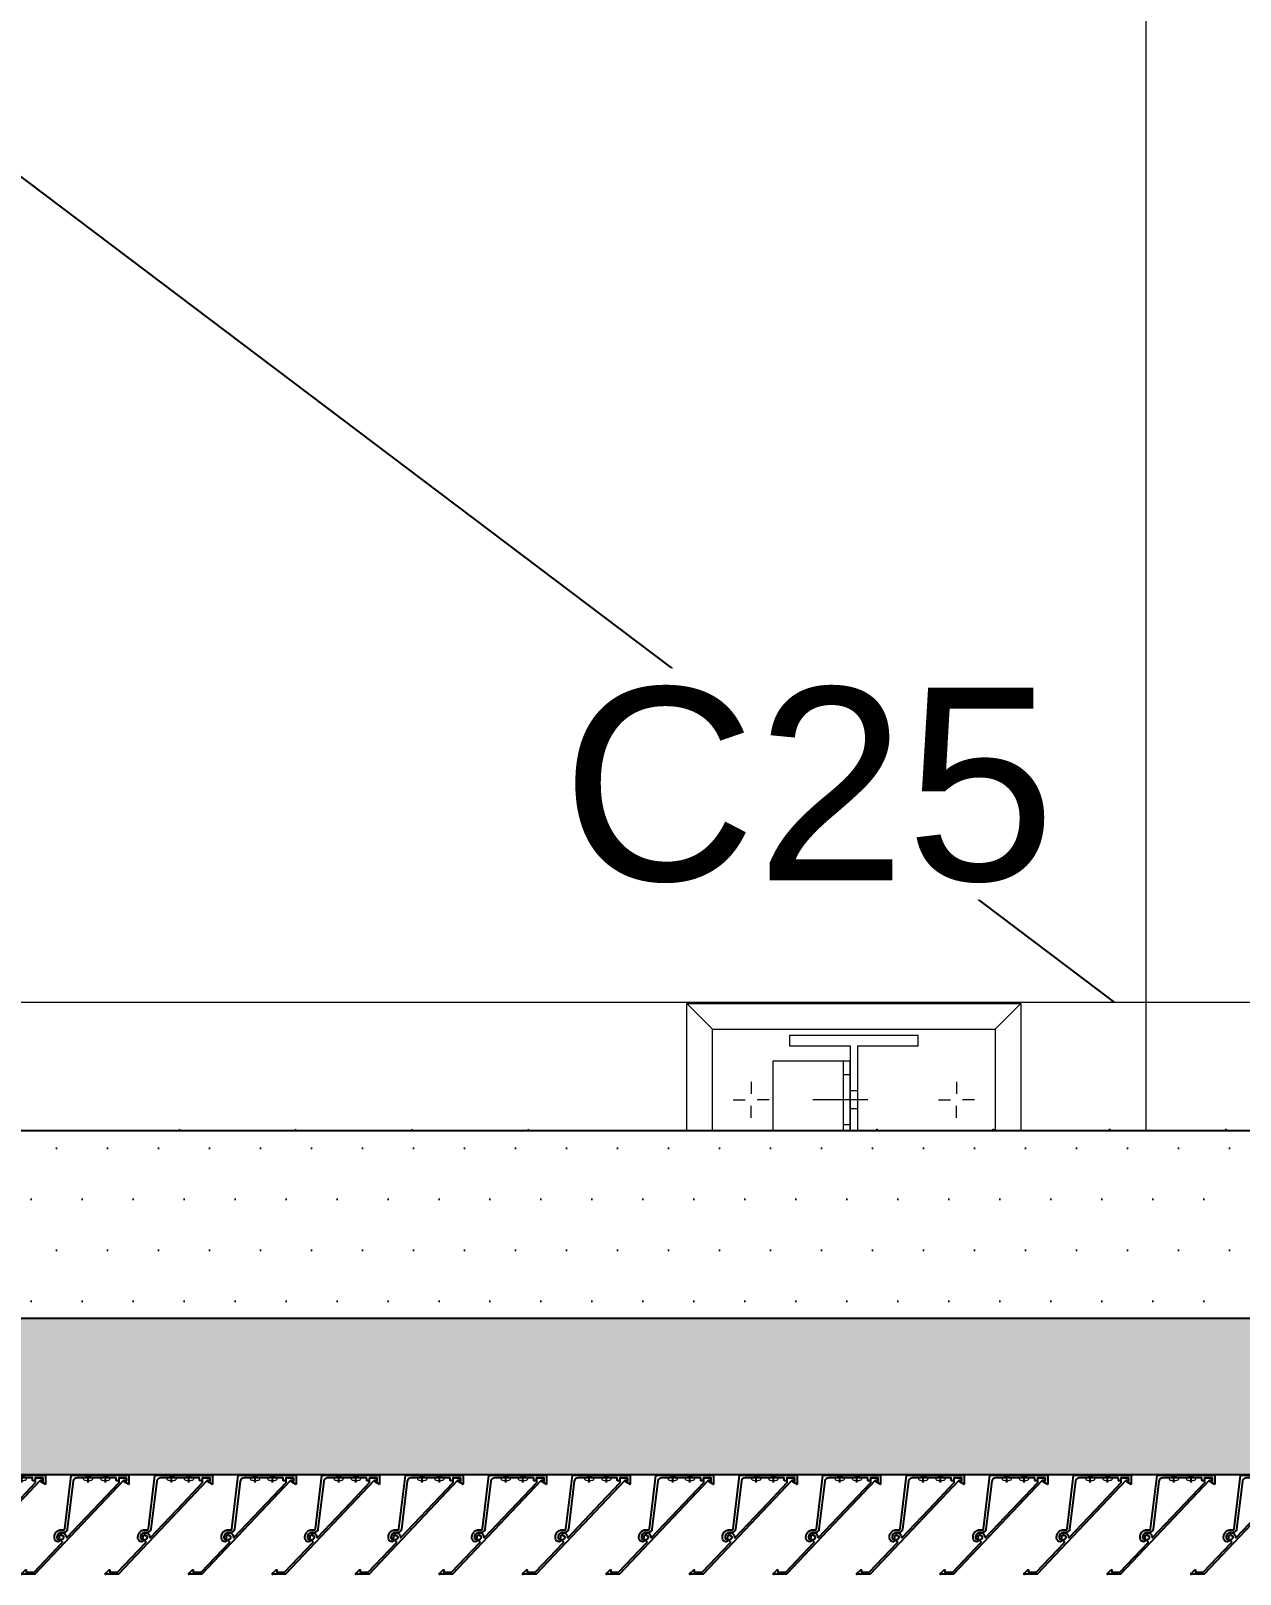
# Model space of a CAD drawing. Header units: millimetres. Extents: x 652937 to 1670132, y 1473552 to 2851037.
# Drawn here: x 719197 to 720138, y 1476758 to 1477959 of the extents above; entities that cross this region are included whole.
import ezdxf

# ---------------------------------------------------------------- set-up
doc = ezdxf.new("R2010")
doc.units = ezdxf.units.MM
doc.set_wipeout_variables(frame=1)
for name, pattern in [('CENTER', [50.8, 31.75, -6.35, 6.35, -6.35]), ('HIDDEN', [0.375, 0.25, -0.125]), ('XKITLINE00', [0]), ('XKITLINE02', [4, 2, -2])]:
    doc.linetypes.add(name, pattern=pattern)
doc.layers.add('000 - STRUCTURE_STEEL_ACCESORIES_DEF_SUB', color=7, linetype='Continuous', plot=False)
doc.layers.add('010 - ASPG_EXTR_DEF_SUB', color=7, linetype='Continuous', plot=False)
for name, color, linetype in [('000 - STRUCTURE_STEEL_ACCESORIES_SUB_COLOR_3', 7, 'Continuous'), ('010 - ASPG_ACCESSORIES_HATCH_', 7, 'Continuous'), ('010 - ASPG_ACCESSORIES_MAIN_COLOR_1', 7, 'Continuous'), ('010 - ASPG_ACCESSORIES_SUB_COLOR_1', 7, 'Continuous'), ('010 - ASPG_EXTR_MAIN_COLOR_2', 7, 'Continuous'), ('010 - ASPG_FASTERN_HIDDEN_', 7, 'Continuous'), ('010 - ASPG_FASTERN_MAIN_COLOR_1', 7, 'Continuous'), ('010 - ASPG_FASTERN_SUB_COLOR_2', 7, 'Continuous'), ('010 - ASPG_FLASHING_HATCH_', 7, 'Continuous'), ('010 - ASPG_FLASHING_MAIN_COLOR_2', 7, 'Continuous'), ('010 - ASPG_FLASHING_MAIN_COLOR_4', 7, 'Continuous'), ('010 - ASPG_FLASHING_WIPEOUT_', 7, 'Continuous'), ('010 - ASPG_FLASING_WIPEOUT_', 7, 'Continuous'), ('010 - ASPG_FRAMING_MAIN_COLOR_2', 7, 'Continuous'), ('010 - ASPG_FRAMING_SUB_COLOR_2', 7, 'Continuous'), ('010 - ASPG_FRAMING_WIPEOUT_', 7, 'Continuous'), ('BOLT & SCREW', 7, 'Continuous'), ('Center Line', 7, 'CENTER'), ('DIM', 7, 'Continuous'), ('TEXT', 7, 'Continuous'), ('tube-stopper', 7, 'Continuous')]:
    doc.layers.add(name, color=color, linetype=linetype)
for name, color, linetype, lineweight in [('12-GRID', 7, 'CENTER', 13), ('A-010-M_LINE', 7, 'Continuous', 9), ('A-230-M_FLOOR', 7, 'Continuous', 25), ('A-WALL', 7, 'Continuous', 25), ('Bolt', 7, 'Continuous', 0), ('Part', 7, 'Continuous', 0), ('SCREW', 7, 'Continuous', 5)]:
    doc.layers.add(name, color=color, linetype=linetype, lineweight=lineweight)
doc.styles.add('Arial', font='arial.ttf')

# ---------------------------------------------------------------- blocks, each defined once
blk = doc.blocks.new('opening')
at = {"layer": 'A-230-M_FLOOR', "color": 7, "linetype": 'HIDDEN', "ltscale": 30}
blk.add_line((6.9573, -9.8109), (11.8381, -3.3459), dxfattribs=at)
blk = doc.blocks.new('1')
at = {"layer": 'A-010-M_LINE', "color": 7}
blk.add_line((274198, -51905.5), (278073.2, -51905.5), dxfattribs=at)
blk = doc.blocks.new('3')
at = {"layer": 'Bolt', "color": 7, "linetype": 'XKITLINE00', "lineweight": 0}
for p, q in [((-192.8902, -54.0078), (-192.8902, -54.0544)), ((-192.9602, -54.0778), (-192.9135, -54.0778)), ((-192.8902, -54.1478), (-192.8902, -54.1012)), ((-192.8202, -54.0778), (-192.8668, -54.0778)), ((-193.4476, -54.2578), (-193.4476, -54.3044)), ((-193.4476, -54.2578), (-193.4476, -54.3044)), ((-193.5176, -54.3278), (-193.471, -54.3278)), ((-193.5176, -54.3278), (-193.471, -54.3278)), ((-193.3776, -54.3278), (-193.4242, -54.3278)), ((-193.3776, -54.3278), (-193.4242, -54.3278)), ((-193.4476, -54.3978), (-193.4476, -54.3512)), ((-193.4476, -54.3978), (-193.4476, -54.3512)), ((-193.4476, -54.5578), (-193.4476, -54.6044)), ((-193.4476, -54.5578), (-193.4476, -54.6044)), ((-193.5176, -54.6278), (-193.471, -54.6278)), ((-193.5176, -54.6278), (-193.471, -54.6278)), ((-193.3776, -54.6278), (-193.4242, -54.6278)), ((-193.3776, -54.6278), (-193.4242, -54.6278)), ((-193.4476, -54.6978), (-193.4476, -54.6512)), ((-193.4476, -54.6978), (-193.4476, -54.6512)), ((-192.8902, -54.8078), (-192.8902, -54.8544)), ((-192.9602, -54.8778), (-192.9135, -54.8778)), ((-192.8202, -54.8778), (-192.8668, -54.8778)), ((-192.8902, -54.9478), (-192.8902, -54.9012))]:
    blk.add_line(p, q, dxfattribs=at)
at = {"layer": 'Bolt', "color": 7, "linetype": 'XKITLINE02', "lineweight": 0}
for p, q in [((-192.8902, -54.5324), (-192.8902, -54.3178)), ((-192.9877, -54.4628), (-192.9877, -54.4378)), ((-192.9252, -54.4928), (-192.9252, -54.4628)), ((-192.8552, -54.4928), (-192.8552, -54.4628)), ((-192.7927, -54.4628), (-192.7927, -54.4378))]:
    blk.add_line(p, q, dxfattribs=at)
at = {"layer": 'Part', "color": 7, "linetype": 'HIDDEN', "lineweight": 0, "ltscale": 5}
for p, q in [((-193.7217, -35.5983), (-193.7209, -55.8529)), ((-193.1767, -35.5983), (-193.1759, -55.8528))]:
    blk.add_line(p, q, dxfattribs=at)
at = {"layer": 'Part', "color": 7, "linetype": 'HIDDEN', "lineweight": 0}
for p, q in [((-193.2652, -53.8278), (-193.1652, -53.9278)), ((-193.1652, -55.0278), (-193.2652, -55.1278))]:
    blk.add_line(p, q, dxfattribs=at)
at = {"layer": 'Part', "color": 7, "lineweight": 0}
for p, q in [((-192.6152, -53.9278), (-192.5152, -53.8278)), ((-193.0402, -54.4378), (-192.7402, -54.4378)), ((-192.5152, -55.1278), (-192.6152, -55.0278))]:
    blk.add_line(p, q, dxfattribs=at)
at = {"layer": 'Part', "color": 7, "linetype": 'XKITLINE02', "lineweight": 0}
for p, q in [((-193.7476, -54.4628), (-193.1652, -54.4628)), ((-193.2832, -54.4628), (-193.2832, -54.4928)), ((-193.0402, -54.4628), (-192.7402, -54.4628)), ((-193.7476, -54.4928), (-193.1652, -54.4928))]:
    blk.add_line(p, q, dxfattribs=at)
at = {"layer": 'Part', "color": 7, "lineweight": 0}
for points in [[(-193.7609, -55.8629), (-193.7617, -35.5983), (-193.1367, -35.5983), (-193.1359, -55.8628)], [(-193.1652, -55.0278), (-193.1652, -53.9278), (-192.6152, -53.9278), (-192.6152, -55.0278)], [(-192.6802, -54.2278), (-192.6802, -54.4628), (-193.1002, -54.4628), (-193.1002, -54.2278), (-193.1402, -54.2278), (-193.1402, -54.7278), (-193.1002, -54.7278), (-193.1002, -54.4928), (-192.6802, -54.4928), (-192.6802, -54.7278), (-192.6402, -54.7278), (-192.6402, -54.2278)]]:
    blk.add_lwpolyline(points, close=True, dxfattribs=at)
at = {"layer": 'Part', "color": 7, "linetype": 'HIDDEN', "lineweight": 0}
blk.add_lwpolyline([(-193.1367, -55.1278), (-193.2652, -55.1278), (-193.2652, -53.8278), (-193.1366, -53.8278)], dxfattribs=at)
at = {"layer": 'Part', "color": 7, "lineweight": 0}
for points in [[(-193.1366, -53.8278), (-192.5152, -53.8278), (-192.5152, -55.1278), (-193.1367, -55.1278)], [(-192.7402, -54.4628), (-192.7402, -54.1628), (-193.0402, -54.1628), (-193.0402, -54.4628)]]:
    blk.add_lwpolyline(points, dxfattribs=at)
at = {"layer": 'Part', "color": 7, "linetype": 'XKITLINE02', "lineweight": 0}
blk.add_lwpolyline([(-193.1652, -54.7278), (-193.7476, -54.7278), (-193.7476, -54.2278), (-193.1652, -54.2278)], dxfattribs=at)
blk = doc.blocks.new('W-1-PP18-ST_ENT3_REV02_20260413-050421_PP18_ENT3_MAIN_PLAN')
at = {"layer": 'TEXT'}
h = blk.add_hatch(dxfattribs=at)
h.set_pattern_fill('ANSI34', scale=21.831008, angle=305.769)
h.set_pattern_definition([(230.0083, (16484.82, -22407.65), (318.622, -267.277), []), (230.0083, (16387.17, -22416.2), (318.622, -267.277), []), (230.0083, (16289.52, -22424.77), (318.622, -267.277), []), (230.0083, (16191.87, -22433.32), (318.622, -267.277), [])])
h.paths.add_polyline_path([(8351.9, -15550.1), (8350.2, 1004.8), (20060.2, 1006.6), (20061.9, -15548.3)], flags=16)
h.paths.add_polyline_path([(8201.9, -15700.1), (8201.1, 1155.7), (20210.7, 1155.9), (20211.5, -15699.8)])
at = {"layer": 'A-WALL', "color": 7, "lineweight": 13}
blk.add_lwpolyline([(20062.2, 1006.5), (20062.2, -15549.9), (8352.6, -15549.9), (8350.2, 1004.8)], close=True, dxfattribs=at)
for points in [[(20212.3, -15424.9), (20212.3, -15699.8), (19415, -15699.9)], [(19962.1, -15449.9), (13247.4, -15449.9)]]:
    blk.add_lwpolyline(points, dxfattribs=at)
at = {"layer": 'A-WALL', "color": 7, "linetype": 'HIDDEN', "lineweight": 13, "ltscale": 8}
blk.add_lwpolyline([(19415, -15699.9), (15733.7, -15699.9)], dxfattribs=at)
at = {"color": 7, "xscale": 1000, "yscale": 1000, "zscale": 1000, "rotation": 90.00830806532032}
blk.add_blockref('opening', (9903.2, -22408.6), dxfattribs=at)
at = {"layer": 'A-WALL', "color": 7, "linetype": 'HIDDEN', "lineweight": 13, "ltscale": 8, "rotation": 90}
blk.add_blockref('1', (-32168, -289748.1), dxfattribs=at)
at = {"layer": 'DIM', "color": 7, "insert": (19474.7, -15281), "char_height": 150, "attachment_point": 5, "rotation": 0.0083, "style": 'Arial', "bg_fill": 3, "box_fill_scale": 1.1, "bg_fill_color": 256, "bg_fill_true_color": 13158600, "bg_fill_transparency": 0}
blk.add_mtext('\\A1;C25', dxfattribs=at)
at = {"color": 7, "xscale": 200.000000000001, "yscale": 200.000000000001, "zscale": 200.000000000001, "rotation": 90}
blk.add_blockref('3', (8614.4, 23052.3), dxfattribs=at)
blk = doc.blocks.new('PZG35-9D5')
at = {"layer": 'Center Line', "color": 7}
blk.add_line((0, 3.7), (0, -10.5), dxfattribs=at)
at = {"layer": 'SCREW', "color": 7}
for p, q in [((-1.4, 0), (-1.4, -1.1)), ((1.4, 0), (1.4, -0.6)), ((-1.9, -1.4), (1.9, -0.9)), ((-1.9, -1.4), (-1.4, -1.1)), ((-1.9, -1.4), (-1.4, -1.7)), ((-1.9, -2.7), (1.9, -2.2)), ((-1.9, -2.7), (-1.4, -2.4)), ((-1.9, -2.7), (-1.4, -3)), ((-1.9, -4), (-1.4, -3.7)), ((-1.9, -4), (-1, -3.9)), ((-1.9, -4), (-1.4, -4.3)), ((-1.4, -1.1), (1.4, -0.6)), ((-1.4, -1.7), (1.4, -1.2)), ((-1.4, -1.7), (-1.4, -2.4)), ((-1.4, -2.4), (1.4, -1.9)), ((-1.4, -3), (1.4, -2.5)), ((-1.4, -3), (-1.4, -3.7)), ((-1.4, -3.7), (-0.8, -3.6)), ((-1.4, -4.3), (-1.4, -8.1)), ((-1.4, -4.3), (-1.2, -4.3)), ((0, -9.5), (-1.4, -8.1)), ((0, -9.5), (1.4, -8.1)), ((0.6, -3.3), (1.4, -3.2)), ((0.7, -3.7), (1.9, -3.5)), ((0.7, -3.9), (1.4, -3.8)), ((0.7, -4.6), (1.4, -4.5)), ((0.7, -5), (1.9, -4.8)), ((0.7, -5.2), (1.4, -5.1)), ((1.9, -0.9), (1.4, -0.6)), ((1.9, -0.9), (1.4, -1.2)), ((1.4, -1.2), (1.4, -1.9)), ((1.9, -2.2), (1.4, -1.9)), ((1.9, -2.2), (1.4, -2.5)), ((1.4, -2.5), (1.4, -3.2)), ((1.9, -3.5), (1.4, -3.2)), ((1.9, -3.5), (1.4, -3.8)), ((1.4, -3.8), (1.4, -4.5)), ((1.9, -4.8), (1.4, -4.5)), ((1.9, -4.8), (1.4, -5.1)), ((1.4, -5.1), (1.4, -8.1))]:
    blk.add_line(p, q, dxfattribs=at)
blk.add_lwpolyline([(0, -9.5), (0.7, -5.2), (0.7, -3.6, 0.417657), (0.4, -3.3, 0.108102), (-0.8, -3.6), (-1.4, -4.7)], format="xyb", dxfattribs=at)
blk = doc.blocks.new('*U9352')
at = {"layer": 'SCREW', "color": 7}
blk.add_lwpolyline([(3, 1.8, 0.09906), (0.8, 2.5), (0.8, 2.3), (-0.8, 2.3), (-0.8, 2.5, 0.09906), (-3, 1.8, 0.266588), (-3.5, 1), (-3.5, 0.2, 0.414214), (-3.3, 0), (3.3, 0, 0.414214), (3.5, 0.2), (3.5, 1, 0.266588)], format="xyb", close=True, dxfattribs=at)
blk.add_blockref('PZG35-9D5', (0, 0), dxfattribs=at)
blk = doc.blocks.new('*U9355')
at = {"color": 7}
blk.add_point((0, 0), dxfattribs=at)
at = {"layer": '010 - ASPG_ACCESSORIES_MAIN_COLOR_1', "color": 7}
blk.add_lwpolyline([(-39.7, -0.6, 0.414214), (-40, -0.9), (-40, -7.4, 0.57735), (-39.7, -7.6), (-36.6, -5.8, 0.767327), (-36.8, -5.3), (-37.9, -5.3, -0.414214), (-38.2, -5), (-38.2, -2.8, -0.414214), (-38, -2.6), (-32.2, -2.6, -0.388879), (-32, -2.8), (-31.8, -4.3, 0.388879), (-31.3, -4.8), (-30.3, -4.8, 0.414214), (-30, -4.5), (-30, -2.9, -0.414214), (-29.7, -2.6), (0.4, -2.6, -0.378969), (3.4, -5.2), (8, -42.5, 0.446593), (11.6, -45.1, -0.489802), (16.1, -48.7), (16.1, -49.4, -0.18248), (15.8, -50, -0.267949), (15.3, -50.2, 1.122115), (15.1, -52.3, 0.405004), (18.1, -49.4), (18.1, -48.7, 0.489805), (11.2, -43.1, -0.446597), (9.9, -42.3), (4.9, -0.8, 0.364176), (4.6, -0.6)], format="xyb", close=True, dxfattribs=at)
at = {"layer": '010 - ASPG_EXTR_DEF_SUB', "color": 7}
for p in [(-40, -0.5), (43.4, -76.9), (43.4, -77.5)]:
    blk.add_point(p, dxfattribs=at)
at = {"layer": '010 - ASPG_EXTR_MAIN_COLOR_2', "color": 7}
blk.add_lwpolyline([(11.4, -48.2), (11.5, -47.4), (12.2, -47.6), (12.3, -46.8, -0.535538), (14.2, -49.2, 0.991572), (15.7, -49.6, 1.157025), (8.8, -48.8, -0.688558), (8.3, -49), (-17.1, -22.2), (-32.3, -6.1), (-32.3, -2.9, 0.414312), (-32.6, -2.6), (-37.5, -2.6, 0.414116), (-37.8, -2.9), (-37.8, -4.3, 0.414214), (-37.5, -4.6), (-36, -4.6, -0.205895), (-35.8, -4.7), (33.2, -77.5), (43.1, -77.5, 0.668179), (43.4, -77), (40.5, -74.2, 0.668179), (40, -74.4), (40, -76), (33.9, -76), (11.9, -52.8, -0.558354), (12.1, -52, 0.766275), (12, -50.4, -0.438583), (10.7, -48.1)], format="xyb", close=True, dxfattribs=at)
at = {"layer": 'SCREW', "color": 7, "rotation": 180}
for p in [(-21.6, -2.5), (-8.2, -2.5)]:
    blk.add_blockref('*U9352', p, dxfattribs=at)
blk = doc.blocks.new('*U8655')
at = {"color": 7}
blk.add_wipeout([(1698, 4), (60, 4), (60, 69.3), (1698, 69.3)], dxfattribs=at).dxf.layer = '010 - ASPG_FRAMING_WIPEOUT_'
at = {"layer": '010 - ASPG_FRAMING_MAIN_COLOR_2', "color": 7}
blk.add_lwpolyline([(1668, 69.3), (90, 69.3), (90, 6), (1668, 6)], close=True, dxfattribs=at)
at = {"layer": '010 - ASPG_FRAMING_SUB_COLOR_2', "color": 7}
for points in [[(1698, 4), (60, 4), (60, 69.3), (1698, 69.3)], [(60, 2), (60, 4), (1698, 4), (1698, 2)]]:
    blk.add_lwpolyline(points, close=True, dxfattribs=at)
at = {"color": 7, "rotation": 180}
for p in [(286.8, 69.3), (351.8, 69.3), (416.8, 69.3), (481.8, 69.3), (546.8, 69.3), (611.8, 69.3), (676.8, 69.3), (741.8, 69.3), (806.8, 69.3), (871.8, 69.3), (936.8, 69.3), (1001.8, 69.3), (1066.8, 69.3), (1131.8, 69.3), (1196.8, 69.3), (1261.8, 69.3)]:
    blk.add_blockref('*U9355', p, dxfattribs=at)
blk = doc.blocks.new('W-1-PP18-ST_ENT3_REV02_20260413-054934_PP18_ENT3_ASPG_MAIN_PL')
at = {"color": 7, "xscale": -1, "rotation": 180}
blk.add_blockref('*U8655', (18554, -15748), dxfattribs=at)
blk = doc.blocks.new('*U8431')
at = {"layer": '12-GRID', "color": 7, "linetype": 'CENTER'}
blk.add_line((0, 6.1), (0, -18.2), dxfattribs=at)
at = {"layer": 'BOLT & SCREW', "color": 7}
for p, q in [((-5.5, 0.5), (-5.5, 0)), ((5.5, 0), (-5.5, 0)), ((-5.2, 0.9), (-4.2, 1.2)), ((5.2, 0.9), (-5.2, 0.9)), ((-4.2, 5), (-4.2, 1.2)), ((4.2, 1.2), (-4.2, 1.2)), ((3.1, 5.5), (-3.1, 5.5)), ((-2.6, 0.9), (-2.1, 1.2)), ((-2.1, 5), (-2.1, 1.2)), ((-2.1, -1.5), (-2.1, 0)), ((2.1, 5), (2.1, 1.2)), ((2.4, 0.9), (2.1, 1.2)), ((2.1, -1), (2.1, 0)), ((4.2, 5), (4.2, 1.2)), ((5.2, 0.9), (4.2, 1.2)), ((5.5, 0.5), (5.5, 0)), ((-2.7, -1.9), (2.7, -1.4)), ((-2.7, -1.9), (-2.1, -1.5)), ((-2.7, -1.9), (-2.1, -2.3)), ((-2.7, -3.7), (2.7, -3.2)), ((-2.7, -3.7), (-2.1, -3.3)), ((-2.7, -3.7), (-2.1, -4.1)), ((-2.7, -5.5), (2.7, -5)), ((-2.7, -5.5), (2.7, -5)), ((-2.7, -5.5), (-2.1, -5.1)), ((-2.7, -5.5), (-2.1, -5.1)), ((-2.7, -5.5), (-2.1, -5.9)), ((-2.7, -5.5), (-2.1, -5.9)), ((-2.7, -7.3), (2.7, -6.8)), ((-2.7, -7.3), (-2.1, -6.9)), ((-2.7, -7.3), (-2.1, -7.7)), ((-2.7, -9.1), (-2.1, -8.7)), ((-2.7, -9.1), (-1.6, -9)), ((-2.7, -9.1), (-2.1, -9.5)), ((-2.7, -10.9), (-2.1, -10.5)), ((-2.7, -10.9), (-1.8, -10.8)), ((-2.7, -10.9), (-2.1, -11.3)), ((-2.1, -1.5), (2.1, -1)), ((-2.1, -2.3), (2.1, -1.8)), ((-2.1, -3.3), (-2.1, -2.3)), ((-2.1, -3.3), (2.1, -2.8)), ((-2.1, -4.1), (2.1, -3.6)), ((-2.1, -5.1), (-2.1, -4.1)), ((-2.1, -5.1), (2.1, -4.6)), ((-2.1, -5.1), (2.1, -4.6)), ((-2.1, -5.9), (2.1, -5.4)), ((-2.1, -5.9), (2.1, -5.4)), ((-2.1, -6.9), (-2.1, -5.9)), ((-2.1, -6.9), (-2.1, -5.9)), ((-2.1, -6.9), (2.1, -6.4)), ((-2.1, -7.7), (2.1, -7.2)), ((-2.1, -8.7), (-2.1, -7.7)), ((-2.1, -8.7), (-1.1, -8.6)), ((-2.1, -9.5), (-1.6, -9.4)), ((-2.1, -10.5), (-2.1, -9.5)), ((-2.1, -10.5), (-1.8, -10.5)), ((-2.1, -11.3), (-1.9, -11.2)), ((-2.1, -12.4), (-2.1, -11.3)), ((0.4, -8.4), (2.1, -8.2)), ((0.7, -8.8), (2.7, -8.6)), ((0.7, -9.1), (2.1, -9)), ((0.7, -10.2), (2.1, -10)), ((0.7, -10.6), (2.7, -10.4)), ((0.7, -10.9), (2.1, -10.8)), ((2.7, -1.4), (2.1, -1)), ((2.7, -1.4), (2.1, -1.8)), ((2.1, -2.8), (2.1, -1.8)), ((2.7, -3.2), (2.1, -2.8)), ((2.7, -3.2), (2.1, -3.6)), ((2.1, -4.6), (2.1, -3.6)), ((2.7, -5), (2.1, -4.6)), ((2.7, -5), (2.1, -4.6)), ((2.7, -5), (2.1, -5.4)), ((2.7, -5), (2.1, -5.4)), ((2.1, -6.4), (2.1, -5.4)), ((2.1, -6.4), (2.1, -5.4)), ((2.7, -6.8), (2.1, -6.4)), ((2.7, -6.8), (2.1, -7.2)), ((2.1, -8.2), (2.1, -7.2)), ((2.7, -8.6), (2.1, -8.2)), ((2.7, -8.6), (2.1, -9)), ((2.1, -10), (2.1, -9)), ((2.7, -10.4), (2.1, -10)), ((2.7, -10.4), (2.1, -10.8)), ((2.1, -10.8), (2.1, -15.6)), ((-2.1, -12.4), (-2.1, -15.6)), ((0, -17.2), (-2.1, -15.6)), ((0, -17.2), (2.1, -15.6))]:
    blk.add_line(p, q, dxfattribs=at)
blk.add_lwpolyline([(0, -17.2), (0.7, -11.5), (0.7, -8.7, 0.417657), (0.4, -8.4, 0.070993), (-1.5, -8.7), (-2.1, -12.4)], format="xyb", dxfattribs=at)
for centre, radius, start, end in [((-5.2, 0.5), 0.3, 90, 180), ((-3.1, 3.9), 1.56, 48.0171, 131.9829), ((0, -0.2), 5.63, 68.2799, 111.7201), ((3.1, 3.9), 1.56, 48.0171, 131.9829), ((5.2, 0.5), 0.3, 0, 90)]:
    blk.add_arc(centre, radius, start, end, dxfattribs=at)
blk = doc.blocks.new('G$C7D677D58')
at = {"layer": 'tube-stopper'}
h = blk.add_hatch(dxfattribs=at)
h.set_pattern_fill('ANSI35', scale=0.02, angle=280.6768, style=0)
h.set_pattern_definition([(145.676841, (67.453535, -13.0942606), (0.00281929957, 0.00412935224), []), (145.676841, (67.4500606, -13.0949156), (0.00281929957, 0.00412935224), [0.00625, -0.00125, 0, -0.00125])])
h.paths.add_polyline_path([(0.0299, 0.0155), (0.0245, 0.0155), (0.0245, 0.0006), (0.0299, 0.0006)])
at = {"layer": '000 - STRUCTURE_STEEL_ACCESORIES_DEF_SUB', "color": 7, "ltscale": 0.1}
blk.add_line((0.0383, 0.008), (0, 0.008, 0), dxfattribs=at)
at = {"layer": '000 - STRUCTURE_STEEL_ACCESORIES_SUB_COLOR_3', "color": 7}
for p, q in [((0.0069, 0.0028, 0), (0.0069, 0.0132, 0)), ((0.0125, 0.0149, 0), (0.0077, 0.0149, 0)), ((0.0133, 0, 0), (0.0133, 0.016, 0)), ((0.0133, 0.016, 0), (0.0145, 0.016, 0)), ((0.0133, 0.0028, 0), (0.0133, 0.0132, 0)), ((0.0145, 0.016, 0), (0.0145, 0, 0)), ((0.0299, 0), (0.0299, 0.016)), ((0.0299, 0.016), (0.0311, 0.016)), ((0.0311, 0.016), (0.0311, 0)), ((0.0311, 0.0011), (0.0311, 0.0149)), ((0.0359, 0.0149), (0.0311, 0.0149)), ((0.0367, 0.0028), (0.0367, 0.0132)), ((0.0024, 0.012, 0), (0.0016, 0.0112, 0)), ((0.0016, 0.0048, 0), (0.0016, 0.0112, 0)), ((0.0069, 0.0112, 0), (0.0016, 0.0112, 0)), ((0.0069, 0.0048, 0), (0.0016, 0.0048, 0)), ((0.0024, 0.004, 0), (0.0016, 0.0048, 0)), ((0.0069, 0.012, 0), (0.0024, 0.012, 0)), ((0.0069, 0.004, 0), (0.0024, 0.004, 0)), ((0.0125, 0.0115, 0), (0.0077, 0.0115, 0)), ((0.0125, 0.0045, 0), (0.0077, 0.0045, 0)), ((0.0125, 0.0011, 0), (0.0077, 0.0011, 0)), ((0.0145, 0, 0), (0.0133, 0, 0)), ((0.0311, 0), (0.0299, 0)), ((0.0359, 0.0115), (0.0311, 0.0115)), ((0.0359, 0.0045), (0.0311, 0.0045)), ((0.0359, 0.0011), (0.0311, 0.0011))]:
    blk.add_line(p, q, dxfattribs=at)
at = {"layer": '000 - STRUCTURE_STEEL_ACCESORIES_SUB_COLOR_3', "color": 7, "linetype": 'HIDDEN'}
for p, q in [((0.0299, 0.012), (0.0145, 0.012, 0)), ((0.0299, 0.0112), (0.0145, 0.0112, 0)), ((0.0299, 0.0048), (0.0145, 0.0048, 0)), ((0.0299, 0.004), (0.0145, 0.004, 0))]:
    blk.add_line(p, q, dxfattribs=at)
at = {"layer": '000 - STRUCTURE_STEEL_ACCESORIES_SUB_COLOR_3', "color": 7, "elevation": 0}
for points in [[(0.0077, 0.0149, 0.46188), (0.0077, 0.0115, 0.23094), (0.0077, 0.0045, 0.46188), (0.0077, 0.0011)], [(0.0125, 0.0149, -0.46188), (0.0125, 0.0115, -0.23094), (0.0125, 0.0045, -0.46188), (0.0125, 0.0011)], [(0.0359, 0.0149, -0.46188), (0.0359, 0.0115, -0.23094), (0.0359, 0.0045, -0.46188), (0.0359, 0.0011)]]:
    blk.add_lwpolyline(points, format="xyb", dxfattribs=at)
at = {"layer": 'tube-stopper', "color": 7}
blk.add_lwpolyline([(0.0299, 0.0155), (0.0245, 0.0155), (0.0245, 0.0006), (0.0299, 0.0006)], close=True, dxfattribs=at)
blk = doc.blocks.new('000_ASPG_TYP_FILES__ASPG_BK_TYPE_1')
at = {"layer": '010 - ASPG_ACCESSORIES_HATCH_'}
h = blk.add_hatch(dxfattribs=at)
h.set_pattern_fill('ANSI32', scale=10, angle=360)
h.set_pattern_definition([(315, (-21437.9592, -50286.0033), (-2.65165043, -2.65165043), []), (315, (-21436.1914, -50286.0033), (-2.65165043, -2.65165043), [])])
h.paths.add_polyline_path([(0, -31.4), (3, -31.4), (3, -50), (0, -50)])
h.paths.add_polyline_path([(0, 0), (11.8, 0), (11.9, -0.2), (11.9, -1.2), (11.3, -1.6), (11.9, -2), (11.9, -3), (3, -3), (3, -23.4), (0, -23.4)])
h.paths.add_polyline_path([(16.1, -1.5), (16.7, -1.1), (16.1, -0.7), (16.1, 0), (25, 0), (25, -3), (16.1, -3)])
at = {"layer": '010 - ASPG_ACCESSORIES_MAIN_COLOR_1', "color": 7}
blk.add_lwpolyline([(25, 0), (0, 0), (0, -50), (3, -50), (3, -3), (25, -3)], close=True, dxfattribs=at)
at = {"layer": '010 - ASPG_ACCESSORIES_SUB_COLOR_1', "color": 7, "elevation": 0}
for points in [[(0, 0), (11.8, 0), (11.9, -0.2), (11.9, -1.2), (11.3, -1.6), (11.9, -2), (11.9, -3), (3, -3), (3, -23.4), (0, -23.4)], [(16.1, -1.5), (16.7, -1.1), (16.1, -0.7), (16.1, 0), (25, 0), (25, -3), (16.1, -3)], [(0, -31.4), (3, -31.4), (3, -50), (0, -50)]]:
    blk.add_lwpolyline(points, close=True, dxfattribs=at)
blk = doc.blocks.new('000_ASPG_TYP_FILES_20260218-041527_ASPG_BK_TYPE_2')
at = {"layer": '010 - ASPG_ACCESSORIES_HATCH_'}
h = blk.add_hatch(dxfattribs=at)
h.set_pattern_fill('ANSI32', scale=10)
h.set_pattern_definition([(45, (-3428.178, 1640.9533), (-2.6516504, 2.6516504), []), (45, (-3426.4102, 1640.9533), (-2.6516504, 2.6516504), [])])
h.paths.add_polyline_path([(0, 50), (-5, 50), (-5, 5), (-50, 5), (-50, 0), (0, 0)])
at = {"layer": '010 - ASPG_ACCESSORIES_MAIN_COLOR_1', "color": 7}
blk.add_lwpolyline([(0, 50), (-5, 50), (-5, 5), (-50, 5), (-50, 0), (0, 0)], close=True, dxfattribs=at)
blk = doc.blocks.new('000_ASPG_TYP_FILES_EXPANSION_BOLT_1')
at = {"layer": '010 - ASPG_FASTERN_HIDDEN_', "color": 7, "linetype": 'CENTER'}
blk.add_line((-15.3, 0), (74.9, 0), dxfattribs=at)
at = {"layer": '010 - ASPG_FASTERN_MAIN_COLOR_1', "color": 7}
for p, q in [((-8, 7.2), (-7.4, 7.9)), ((-8, 7.2), (-8, -7.2)), ((-7.4, 7.9), (-2.2, 7.9)), ((-7.4, 3.9), (-2.2, 3.9)), ((-1.6, 7.2), (-2.2, 7.9)), ((-1.6, 7.2), (-1.6, -7.2)), ((-7.4, -7.9), (-8, -7.2)), ((-7.4, -3.9), (-2.2, -3.9)), ((-7.4, -7.9), (-2.2, -7.9)), ((-2.2, -7.9), (-1.6, -7.2))]:
    blk.add_line(p, q, dxfattribs=at)
blk.add_lwpolyline([(-1.6, -8.4), (0, -8.4), (0, 8.4), (-1.6, 8.4)], close=True, dxfattribs=at)
for centre, radius, start, end in [((-4.7, 5.9), 3.33, 143.8846, 216.1154), ((4.4, 0), 12.4, 161.4826, 198.5174), ((-4.9, 5.9), 3.33, 323.8846, 36.1154), ((-14, 0), 12.4, 341.4826, 18.5174), ((-4.7, -5.9), 3.33, 143.8846, 216.1154), ((-4.9, -5.9), 3.33, 323.8846, 36.1154)]:
    blk.add_arc(centre, radius, start, end, dxfattribs=at)
at = {"layer": '010 - ASPG_FASTERN_SUB_COLOR_2', "color": 7}
for p, q in [((-13, 2), (-12.2, 2.8)), ((-13, -2), (-13, 2)), ((-11.7, 2.8), (-12.2, -2.8)), ((-12.2, 2.8), (-11.7, 2.8)), ((-10.9, 4), (-11.7, 2.8)), ((-10.9, 4), (-11.6, -4)), ((-10.3, 2.8), (-10.9, 4)), ((-10.3, 2.8), (-10.8, -2.8)), ((-9.5, 4), (-10.3, 2.8)), ((-9.5, 4), (-10.2, -4)), ((-8.9, 2.8), (-9.5, 4)), ((-8.9, 2.8), (-9.4, -2.8)), ((-8.2, 4), (-8.9, 2.8)), ((-8.2, 4), (-8.8, -4)), ((0.7, 4), (-0.1, 2.8)), ((0.7, 4), (0, -4)), ((1.3, 2.8), (0.7, 4)), ((1.3, 2.8), (0.8, -2.8)), ((2, 4), (1.3, 2.8)), ((2, 4), (1.4, -4)), ((2.6, 2.8), (2, 4)), ((2.6, 2.8), (2.2, -2.8)), ((3.4, 4), (2.6, 2.8)), ((3.4, 4), (2.7, -4)), ((4, 2.8), (3.4, 4)), ((4, 2.8), (3.5, -2.8)), ((4.8, 4), (4, 2.8)), ((4.8, 4), (4.1, -4)), ((5.4, 2.8), (4.8, 4)), ((5.4, 2.8), (4.9, -2.8)), ((6.2, 4), (5.4, 2.8)), ((6.2, 4), (5.5, -4)), ((6.8, 2.8), (6.2, 4)), ((6.8, 2.8), (6.3, -2.8)), ((7.6, 4), (6.8, 2.8)), ((7.6, 4), (6.9, -4)), ((8.2, 2.8), (7.6, 4)), ((8.2, 2.8), (7.7, -2.8)), ((9, 4), (8.2, 2.8)), ((9, 4), (8.3, -4)), ((9.6, 2.8), (9, 4)), ((9.6, 2.8), (9.1, -2.8)), ((10.4, 4), (9.6, 2.8)), ((10.4, 4), (9.7, -4)), ((11, 2.8), (10.4, 4)), ((11, 2.8), (10.5, -2.8)), ((11.7, 4), (11, 2.8)), ((11.7, 4), (11.1, -4)), ((12.3, 2.8), (11.7, 4)), ((12.3, 2.8), (11.9, -2.8)), ((13.1, 4), (12.3, 2.8)), ((13.1, 4), (12.4, -4)), ((13.1, 4), (47.5, 4)), ((47.5, 3), (47.5, 4)), ((50.5, 3), (47.5, 3)), ((50.5, 4), (60.3, 4.6)), ((50.5, 2), (50.5, 4)), ((50.5, 2), (51.5, 2)), ((50.5, -4), (50.5, 1)), ((50.7, 1.2), (51, 1.2)), ((52, 0.2), (52, -0.7)), ((52.5, 1), (52.5, 0)), ((54.7, -0.3), (55.3, 1.3)), ((55, -1.1), (55.7, 0.8)), ((56.2, 2), (57.5, 2)), ((56.7, 1.4), (57.1, 1.4)), ((58.1, 0.5), (58.2, -0.8)), ((58.5, 1), (58.5, 0)), ((60.3, 4.6), (60.3, -1.1)), ((67.5, 4), (60.3, 3.3)), ((67.5, -4), (67.5, 4)), ((-13, -2), (-12.2, -2.8)), ((-11.6, -4), (-12.2, -2.8)), ((-10.8, -2.8), (-11.6, -4)), ((-10.2, -4), (-10.8, -2.8)), ((-9.4, -2.8), (-10.2, -4)), ((-8.8, -4), (-9.4, -2.8)), ((-8, -2.8), (-8.8, -4)), ((0.8, -2.8), (0, -4)), ((1.4, -4), (0.8, -2.8)), ((2.2, -2.8), (1.4, -4)), ((2.7, -4), (2.2, -2.8)), ((3.5, -2.8), (2.7, -4)), ((4.1, -4), (3.5, -2.8)), ((4.9, -2.8), (4.1, -4)), ((5.5, -4), (4.9, -2.8)), ((6.3, -2.8), (5.5, -4)), ((6.9, -4), (6.3, -2.8)), ((7.7, -2.8), (6.9, -4)), ((8.3, -4), (7.7, -2.8)), ((9.1, -2.8), (8.3, -4)), ((9.7, -4), (9.1, -2.8)), ((10.5, -2.8), (9.7, -4)), ((11.1, -4), (10.5, -2.8)), ((11.9, -2.8), (11.1, -4)), ((12.4, -4), (11.9, -2.8)), ((12.5, -4), (47.5, -4)), ((47.5, -4), (47.5, -3)), ((47.5, -3), (50.5, -3)), ((60.3, -4.7), (50.5, -4)), ((53, -1.7), (54.1, -1.7)), ((53.5, -1), (53.8, -1)), ((59.2, -1.7), (60.3, -1.7)), ((59.5, -1), (60.3, -1.1)), ((60.3, -1.7), (60.3, -4.7)), ((60.3, -3.3), (67.5, -4))]:
    blk.add_line(p, q, dxfattribs=at)
for centre, start, end in [((51, 0.2), 0, 121.9394), ((51.5, 1), 0, 90), ((56.2, 1), 90, 161.5651), ((56.7, 0.4), 90, 159.1163), ((57.1, 0.4), 3.0186, 90), ((57.5, 1), 0, 90), ((53, -0.7), 180, 270), ((53.5, 0), 180, 270), ((53.8, 0), 270, 341.5651), ((54.1, -0.7), 270, 339.1163), ((59.2, -0.7), 183.0186, 270), ((59.5, 0), 180, 267.8255)]:
    blk.add_arc(centre, 1, start, end, dxfattribs=at)
blk = doc.blocks.new('*U8433')
at = {"color": 7}
for name, p, rotation in [('*U8431', (-11, -3, 0), 180), ('000_ASPG_TYP_FILES_EXPANSION_BOLT_1', (-52.5, -45, 0), 270)]:
    blk.add_blockref(name, p, dxfattribs=dict(at, rotation=rotation))
for name, p in [('000_ASPG_TYP_FILES_20260218-041527_ASPG_BK_TYPE_2', (-25, -50, 0)), ('000_ASPG_TYP_FILES__ASPG_BK_TYPE_1', (-25, 0, 0))]:
    blk.add_blockref(name, p, dxfattribs=at)
at = {"color": 7, "xscale": 1000, "yscale": 1000, "zscale": 1000}
blk.add_blockref('G$C7D677D58', (-46.5, -34.5, 0), dxfattribs=at)
blk = doc.blocks.new('*U9046')
at = {"color": 7}
blk.add_wipeout([(0, -52), (1654, -52), (1508, -198), (0, -198)], dxfattribs=at).dxf.layer = '010 - ASPG_FLASHING_WIPEOUT_'
at = {"layer": '010 - ASPG_FLASHING_HATCH_'}
h = blk.add_hatch(dxfattribs=at)
h.set_pattern_fill('DOTS', scale=0.5)
h.set_pattern_definition([(0, (0, 0), (19.84375, 39.6875), [0, -39.6875])])
h.paths.add_polyline_path([(0, -52), (1654, -52), (1508, -198), (0, -198)])
at = {"layer": '010 - ASPG_FLASHING_MAIN_COLOR_2', "color": 7}
blk.add_lwpolyline([(0, -52), (1654, -52), (1508, -198), (0, -198)], close=True, dxfattribs=at)
at = {"color": 7}
blk.add_wipeout([(0, 69.3), (1775.3, 69.3), (1654, -52), (0, -52)], dxfattribs=at).dxf.layer = '010 - ASPG_FLASING_WIPEOUT_'
at = {"layer": '010 - ASPG_FLASHING_HATCH_'}
h = blk.add_hatch(dxfattribs=at)
h.set_pattern_fill('DOTS', scale=0.1)
h.set_pattern_definition([(0, (0, 0), (3.96875, 7.9375), [0, -7.9375])])
h.paths.add_polyline_path([(0, 69.3), (1775.3, 69.3), (1654, -52), (0, -52)])
at = {"layer": '010 - ASPG_FLASHING_MAIN_COLOR_4', "color": 7}
blk.add_lwpolyline([(0, 69.3), (1775.3, 69.3), (1654, -52), (0, -52)], close=True, dxfattribs=at)
blk = doc.blocks.new('W-1-PP18-ST_ENT3_REV02_20260618-221618_LOPF_FLASHING')
at = {"color": 7, "xscale": -1, "rotation": 180}
blk.add_blockref('*U9046', (18687.5, -15698.8), dxfattribs=at)

msp = doc.modelspace()

# ---------------------------------------------------------------- block references
at = {"color": 7}
msp.add_blockref('W-1-PP18-ST_ENT3_REV02_20260413-050421_PP18_ENT3_MAIN_PLAN', (700327.4222, 1492652.7123), dxfattribs=at)

# ---------------------------------------------------------------- next in the draw order: block references
msp.add_blockref('W-1-PP18-ST_ENT3_REV02_20260413-054934_PP18_ENT3_ASPG_MAIN_PL', (700327.4222, 1492652.7123), dxfattribs=at)

# ---------------------------------------------------------------- next in the draw order: block references
at = {"color": 7, "xscale": -1, "rotation": 180}
msp.add_blockref('*U8433', (720136.4333, 1476902.8653, -0.0028), dxfattribs=at)

# ---------------------------------------------------------------- next in the draw order: block references
at = {"color": 7}
msp.add_blockref('W-1-PP18-ST_ENT3_REV02_20260618-221618_LOPF_FLASHING', (700193.9006, 1492603.5552), dxfattribs=at)

doc.saveas('drawing.dxf')
